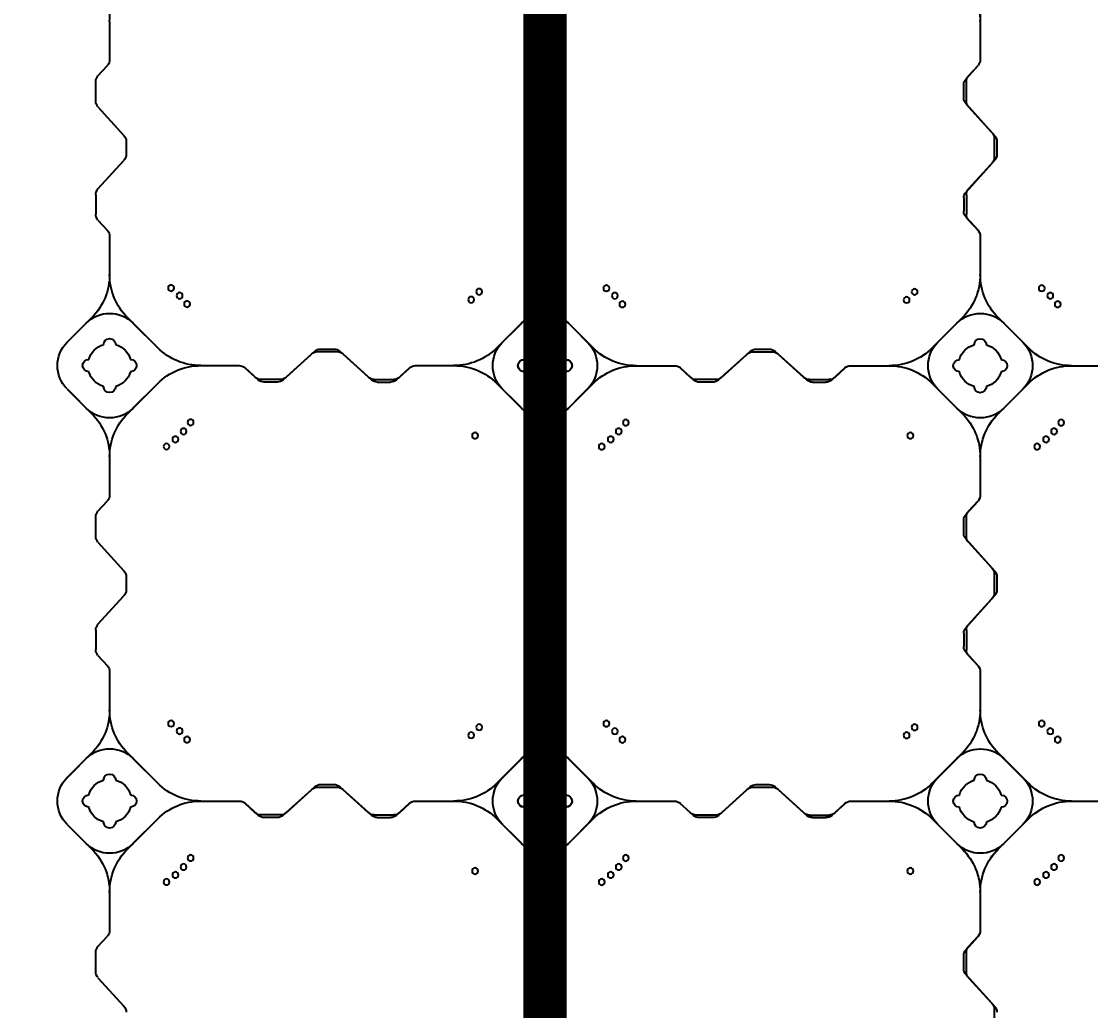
# Model space of a CAD drawing. Header units: millimetres. Extents: x -1612139 to -1260738, y 1141106 to 1536160.
# Drawn here: x -1313620 to -1312392, y 1262571 to 1263707 of the extents above; entities that cross this region are included whole.
import ezdxf

# ---------------------------------------------------------------- set-up
doc = ezdxf.new("R2010")
doc.units = ezdxf.units.MM
doc.header["$LTSCALE"] = 10
doc.layers.get('0').update_dxf_attribs({"linetype": 'CONTINUOUS'})
doc.layers.get('DEFPOINTS').update_dxf_attribs({"linetype": 'CONTINUOUS'})
doc.layers.add('W-FLOAT_BOWL浮筒', color=253, linetype='CONTINUOUS')
doc.styles.add('STANDARD_T3', font='simplex.shx', dxfattribs={"width": 0.7, "bigfont": 'gbcbig.shx'})
doc.dimstyles.new('W&&200', dxfattribs={"dimtxt": 700, "dimasz": 200, "dimexe": 500, "dimexo": 600, "dimgap": 200, "dimtad": 1, "dimdec": 0, "dimzin": 0, "dimdsep": 46, "dimtxsty": 'STANDARD_T3', "dimcen": 0.09, "dimclrd": 1, "dimclre": 1, "dimclrt": 7, "dimazin": 2, "dimtfac": 1, "dimtdec": 0, "dimtix": 1, "dimtmove": 2, "dimatfit": 3, "dimfxl": 100, "dimtolj": 1, "dimtzin": 0, "dimarcsym": 0})

# ---------------------------------------------------------------- blocks, each defined once
blk = doc.blocks.new('蓝色')
at = {"layer": 'W-FLOAT_BOWL浮筒', "color": 5}
for p, q in [((20022.3, -6760.8), (20022.3, -6738.5)), ((20522.3, -6760.8), (20522.3, -6738.5)), ((19992.9, -6796.8), (20022.7, -6764)), ((20492.9, -6796.8), (20522.7, -6764)), ((19989.9, -6800.3), (20019.7, -6767.5)), ((20489.9, -6800.3), (20519.7, -6767.5)), ((19987.3, -6807), (19987.3, -6822.3)), ((19990.3, -6803.5), (19990.3, -6825.8)), ((20487.3, -6807), (20487.3, -6822.3)), ((20490.3, -6803.5), (20490.3, -6825.8)), ((19989.9, -6829), (20003.7, -6844.2)), ((19992.9, -6832.5), (20003.7, -6844.4)), ((20489.9, -6829), (20503.7, -6844.2)), ((20492.9, -6832.5), (20503.7, -6844.4)), ((20006.3, -6894.9), (20006.3, -6850.9)), ((20006.3, -6894.9), (20006.3, -6851.1)), ((20506.3, -6894.9), (20506.3, -6850.9)), ((20506.3, -6894.9), (20506.3, -6851.1)), ((19951.1, -6979.1), (19985.8, -6944.4)), ((19957.5, -6972.8), (19985.8, -6944.5)), ((20061.6, -6979.1), (20026.8, -6944.4)), ((20055.2, -6972.8), (20026.8, -6944.5)), ((20451.1, -6979.1), (20485.8, -6944.4)), ((20457.5, -6972.8), (20485.8, -6944.5)), ((20561.6, -6979.1), (20526.8, -6944.4)), ((20555.2, -6972.8), (20526.8, -6944.5)), ((19979.5, -6950.8), (19951.2, -6979.1)), ((19957.5, -6972.7), (19979.4, -6950.8)), ((20033.2, -6950.8), (20055.2, -6972.7)), ((20033.2, -6950.8), (20061.5, -6979.1)), ((20479.5, -6950.8), (20451.2, -6979.1)), ((20457.5, -6972.7), (20479.4, -6950.8)), ((20533.2, -6950.8), (20555.2, -6972.7)), ((20533.2, -6950.8), (20561.5, -6979.1)), ((20173.5, -6986.2), (20161.6, -6997)), ((20177, -6983.2), (20161.8, -6997)), ((20202.5, -6983.6), (20180.2, -6983.6)), ((20199, -6980.6), (20183.7, -6980.6)), ((20205.7, -6983.2), (20238.5, -7013)), ((20209.2, -6986.2), (20242, -7016)), ((20303.5, -6986.2), (20270.7, -7016)), ((20307, -6983.2), (20274.2, -7013)), ((20310.2, -6983.6), (20332.5, -6983.6)), ((20313.7, -6980.6), (20329, -6980.6)), ((20335.7, -6983.2), (20350.9, -6997)), ((20339.2, -6986.2), (20351.1, -6997)), ((20110.9, -6999.6), (20155.1, -6999.6)), ((20110.9, -6999.6), (20154.9, -6999.6)), ((20357.6, -6999.6), (20401.6, -6999.6)), ((20357.8, -6999.6), (20401.6, -6999.6)), ((20610.9, -6999.6), (20655.1, -6999.6)), ((20610.9, -6999.6), (20654.9, -6999.6)), ((19985.8, -7054.9), (19951.1, -7020.1)), ((19979.5, -7048.4), (19951.2, -7020.1)), ((20026.8, -7054.9), (20061.6, -7020.1)), ((20033.2, -7048.4), (20061.5, -7020.1)), ((20245.2, -7015.6), (20267.5, -7015.6)), ((20248.7, -7018.6), (20264, -7018.6)), ((20485.8, -7054.9), (20451.1, -7020.1)), ((20479.5, -7048.4), (20451.2, -7020.1)), ((20526.8, -7054.9), (20561.6, -7020.1)), ((20533.2, -7048.4), (20561.5, -7020.1)), ((19979.4, -7048.4), (19957.5, -7026.5)), ((19957.5, -7026.5), (19985.8, -7054.8)), ((20055.2, -7026.5), (20026.8, -7054.8)), ((20055.2, -7026.5), (20033.2, -7048.4)), ((20479.4, -7048.4), (20457.5, -7026.5)), ((20457.5, -7026.5), (20485.8, -7054.8)), ((20555.2, -7026.5), (20526.8, -7054.8)), ((20555.2, -7026.5), (20533.2, -7048.4)), ((20006.3, -7148.4), (20006.3, -7104.2)), ((20006.3, -7148.2), (20006.3, -7104.2)), ((20506.3, -7148.4), (20506.3, -7104.2)), ((20506.3, -7148.2), (20506.3, -7104.2)), ((19989.9, -7170.3), (20003.7, -7155.1)), ((19992.9, -7166.8), (20003.7, -7154.9)), ((20489.9, -7170.3), (20503.7, -7155.1)), ((20492.9, -7166.8), (20503.7, -7154.9)), ((19987.3, -7192.3), (19987.3, -7177)), ((19990.3, -7195.8), (19990.3, -7173.5)), ((20487.3, -7192.3), (20487.3, -7177)), ((20490.3, -7195.8), (20490.3, -7173.5)), ((19989.9, -7199), (20019.7, -7231.8)), ((19992.9, -7202.5), (20022.7, -7235.3)), ((20489.9, -7199), (20519.7, -7231.8)), ((20492.9, -7202.5), (20522.7, -7235.3)), ((20022.3, -7260.8), (20022.3, -7238.5)), ((20025.3, -7257.3), (20025.3, -7242)), ((20522.3, -7260.8), (20522.3, -7238.5)), ((20525.3, -7257.3), (20525.3, -7242)), ((19989.9, -7300.3), (20019.7, -7267.5)), ((19992.9, -7296.8), (20022.7, -7264)), ((20489.9, -7300.3), (20519.7, -7267.5)), ((20492.9, -7296.8), (20522.7, -7264)), ((19990.3, -7303.5), (19990.3, -7325.8)), ((20490.3, -7303.5), (20490.3, -7325.8)), ((19987.3, -7307), (19987.3, -7322.3)), ((20487.3, -7307), (20487.3, -7322.3)), ((19989.9, -7329), (20003.7, -7344.2)), ((20489.9, -7329), (20503.7, -7344.2)), ((19992.9, -7332.5), (20003.7, -7344.4)), ((20492.9, -7332.5), (20503.7, -7344.4)), ((20006.3, -7394.9), (20006.3, -7350.9)), ((20006.3, -7394.9), (20006.3, -7351.1)), ((20506.3, -7394.9), (20506.3, -7350.9)), ((20506.3, -7394.9), (20506.3, -7351.1)), ((19951.1, -7479.1), (19985.8, -7444.4)), ((19979.5, -7450.8), (19951.2, -7479.1)), ((19957.5, -7472.8), (19985.8, -7444.5)), ((19957.5, -7472.7), (19979.4, -7450.8)), ((20061.6, -7479.1), (20026.8, -7444.4)), ((20055.2, -7472.8), (20026.8, -7444.5)), ((20033.2, -7450.8), (20055.2, -7472.7)), ((20033.2, -7450.8), (20061.5, -7479.1)), ((20451.1, -7479.1), (20485.8, -7444.4)), ((20479.5, -7450.8), (20451.2, -7479.1)), ((20457.5, -7472.8), (20485.8, -7444.5)), ((20457.5, -7472.7), (20479.4, -7450.8)), ((20561.6, -7479.1), (20526.8, -7444.4)), ((20555.2, -7472.8), (20526.8, -7444.5)), ((20533.2, -7450.8), (20555.2, -7472.7)), ((20533.2, -7450.8), (20561.5, -7479.1)), ((20173.5, -7486.2), (20161.6, -7497)), ((20177, -7483.2), (20161.8, -7497)), ((20202.5, -7483.6), (20180.2, -7483.6)), ((20199, -7480.6), (20183.7, -7480.6)), ((20205.7, -7483.2), (20238.5, -7513)), ((20209.2, -7486.2), (20242, -7516)), ((20303.5, -7486.2), (20270.7, -7516)), ((20307, -7483.2), (20274.2, -7513)), ((20310.2, -7483.6), (20332.5, -7483.6)), ((20313.7, -7480.6), (20329, -7480.6)), ((20335.7, -7483.2), (20350.9, -7497)), ((20339.2, -7486.2), (20351.1, -7497)), ((20110.9, -7499.6), (20155.1, -7499.6)), ((20110.9, -7499.6), (20154.9, -7499.6)), ((20357.6, -7499.6), (20401.6, -7499.6)), ((20357.8, -7499.6), (20401.6, -7499.6)), ((20610.9, -7499.6), (20655.1, -7499.6)), ((20610.9, -7499.6), (20654.9, -7499.6)), ((19985.8, -7554.9), (19951.1, -7520.1)), ((19979.5, -7548.4), (19951.2, -7520.1)), ((19979.4, -7548.4), (19957.5, -7526.5)), ((19957.5, -7526.5), (19985.8, -7554.8)), ((20026.8, -7554.9), (20061.6, -7520.1)), ((20055.2, -7526.5), (20026.8, -7554.8)), ((20033.2, -7548.4), (20061.5, -7520.1)), ((20055.2, -7526.5), (20033.2, -7548.4)), ((20245.2, -7515.6), (20267.5, -7515.6)), ((20248.7, -7518.6), (20264, -7518.6)), ((20485.8, -7554.9), (20451.1, -7520.1)), ((20479.5, -7548.4), (20451.2, -7520.1)), ((20479.4, -7548.4), (20457.5, -7526.5)), ((20457.5, -7526.5), (20485.8, -7554.8)), ((20526.8, -7554.9), (20561.6, -7520.1)), ((20555.2, -7526.5), (20526.8, -7554.8)), ((20533.2, -7548.4), (20561.5, -7520.1)), ((20555.2, -7526.5), (20533.2, -7548.4)), ((20006.3, -7648.4), (20006.3, -7604.2)), ((20006.3, -7648.2), (20006.3, -7604.2)), ((20506.3, -7648.4), (20506.3, -7604.2)), ((20506.3, -7648.2), (20506.3, -7604.2)), ((19989.9, -7670.3), (20003.7, -7655.1)), ((19992.9, -7666.8), (20003.7, -7654.9)), ((20489.9, -7670.3), (20503.7, -7655.1)), ((20492.9, -7666.8), (20503.7, -7654.9)), ((19990.3, -7695.8), (19990.3, -7673.5)), ((20490.3, -7695.8), (20490.3, -7673.5)), ((19987.3, -7692.3), (19987.3, -7677)), ((20487.3, -7692.3), (20487.3, -7677)), ((19989.9, -7699), (20019.7, -7731.8)), ((20489.9, -7699), (20519.7, -7731.8)), ((19992.9, -7702.5), (20022.7, -7735.3)), ((20492.9, -7702.5), (20522.7, -7735.3)), ((20022.3, -7760.8), (20022.3, -7738.5)), ((20025.3, -7757.3), (20025.3, -7742)), ((20522.3, -7760.8), (20522.3, -7738.5)), ((20525.3, -7757.3), (20525.3, -7742)), ((19989.9, -7800.3), (20019.7, -7767.5)), ((19992.9, -7796.8), (20022.7, -7764)), ((20489.9, -7800.3), (20519.7, -7767.5)), ((20492.9, -7796.8), (20522.7, -7764)), ((19987.3, -7807), (19987.3, -7822.3)), ((19990.3, -7803.5), (19990.3, -7825.8)), ((20487.3, -7807), (20487.3, -7822.3)), ((20490.3, -7803.5), (20490.3, -7825.8)), ((19989.9, -7829), (20003.7, -7844.2)), ((19992.9, -7832.5), (20003.7, -7844.4)), ((20489.9, -7829), (20503.7, -7844.2)), ((20492.9, -7832.5), (20503.7, -7844.4)), ((20006.3, -7894.9), (20006.3, -7850.9)), ((20006.3, -7894.9), (20006.3, -7851.1)), ((20506.3, -7894.9), (20506.3, -7850.9)), ((20506.3, -7894.9), (20506.3, -7851.1))]:
    blk.add_line(p, q, dxfattribs=at)
for centre in [(20071.6, -6906.7), (20081.9, -6914.9), (20571.6, -6906.7), (20581.9, -6914.9), (20091.1, -6924.1), (20426, -6919.3), (20591.1, -6924.1), (20099.2, -6934.3), (20599.2, -6934.3), (20095.3, -7070.2), (20421.6, -7075.2), (20595.3, -7070.2), (20076.9, -7088.6), (20086.6, -7079.9), (20430.8, -7084.4), (20576.9, -7088.6), (20586.6, -7079.9), (20071.6, -7406.7), (20571.6, -7406.7), (20081.9, -7414.9), (20426, -7419.3), (20581.9, -7414.9), (20091.1, -7424.1), (20591.1, -7424.1), (20099.2, -7434.3), (20599.2, -7434.3), (20086.6, -7579.9), (20095.3, -7570.2), (20421.6, -7575.2), (20586.6, -7579.9), (20595.3, -7570.2), (20076.9, -7588.6), (20430.8, -7584.4), (20576.9, -7588.6)]:
    blk.add_circle(centre, 3.5, dxfattribs=at)
for centre, radius, start, end in [((20012.3, -6760.8), 10, 317.7263, 0), ((20015.3, -6757.3), 10, 317.7263, 0), ((20512.3, -6760.8), 10, 317.7263, 0), ((20515.3, -6757.3), 10, 317.7263, 0), ((19997.3, -6807), 10, 137.7263, 180), ((20000.3, -6803.5), 10, 137.7263, 180), ((20497.3, -6807), 10, 137.7263, 180), ((20500.3, -6803.5), 10, 137.7263, 180), ((19997.3, -6822.3), 10, 180, 222.2737), ((20000.3, -6825.8), 10, 180, 222.2737), ((20497.3, -6822.3), 10, 180, 222.2737), ((20500.3, -6825.8), 10, 180, 222.2737), ((19996.3, -6850.9), 10, 0, 42.2737), ((19996.3, -6851.1), 10, 0, 42.2737), ((20496.3, -6850.9), 10, 0, 42.2737), ((20496.3, -6851.1), 10, 0, 42.2737), ((19936.3, -6894.9), 70, 315, 0), ((19936.3, -6895), 70, 315, 0), ((20076.3, -6894.9), 70, 180, 225), ((20076.3, -6895), 70, 180, 225), ((20436.3, -6894.9), 70, 315, 0), ((20436.3, -6895), 70, 315, 0), ((20576.3, -6894.9), 70, 180, 225), ((20576.3, -6895), 70, 180, 225), ((20006.3, -6977.7), 38, 45, 135), ((20006.4, -6977.7), 38, 45, 135), ((20506.3, -6977.7), 38, 45, 135), ((20506.4, -6977.7), 38, 45, 135), ((19984.4, -6999.6), 38, 135, 225), ((19984.4, -6999.7), 38, 135, 225), ((20006.3, -6975.6), 7, 0, 180), ((20006.3, -6975.6), 7, 0, 180), ((20006.3, -6975.6), 7, 0, 180), ((20006.3, -6975.6), 7, 0, 180), ((20028.3, -6999.6), 38, 315, 45), ((20028.3, -6999.7), 38, 315, 45), ((20484.4, -6999.6), 38, 135, 225), ((20484.4, -6999.7), 38, 135, 225), ((20506.3, -6975.6), 7, 0, 180), ((20506.3, -6975.6), 7, 0, 180), ((20506.3, -6975.6), 7, 0, 180), ((20506.3, -6975.6), 7, 0, 180), ((20528.3, -6999.6), 38, 315, 45), ((20528.3, -6999.7), 38, 315, 45), ((20006.3, -6999.6), 25, 106.2602, 163.7398), ((20006.3, -6999.6), 25, 106.2602, 163.7398), ((20006.3, -6999.6), 25, 106.2602, 163.7398), ((20006.3, -6999.6), 25, 106.2602, 163.7398), ((20006.3, -6999.6), 25, 16.2602, 73.7398), ((20006.3, -6999.6), 25, 16.2602, 73.7398), ((20006.3, -6999.6), 25, 16.2602, 73.7398), ((20006.3, -6999.6), 25, 16.2602, 73.7398), ((20111, -6929.6), 70, 225, 270), ((20111.1, -6929.6), 70, 225, 270), ((20180.2, -6993.6), 10, 90, 132.2737), ((20183.7, -6990.6), 10, 90, 132.2737), ((20199, -6990.6), 10, 47.7263, 90), ((20202.5, -6993.6), 10, 47.7263, 90), ((20310.2, -6993.6), 10, 90, 132.2737), ((20313.7, -6990.6), 10, 90, 132.2737), ((20329, -6990.6), 10, 47.7263, 90), ((20332.5, -6993.6), 10, 47.7263, 90), ((20401.6, -6929.6), 70, 270, 315), ((20401.7, -6929.6), 70, 270, 315), ((20506.3, -6999.6), 25, 106.2602, 163.7398), ((20506.3, -6999.6), 25, 106.2602, 163.7398), ((20506.3, -6999.6), 25, 106.2602, 163.7398), ((20506.3, -6999.6), 25, 106.2602, 163.7398), ((20506.3, -6999.6), 25, 16.2602, 73.7398), ((20506.3, -6999.6), 25, 16.2602, 73.7398), ((20506.3, -6999.6), 25, 16.2602, 73.7398), ((20506.3, -6999.6), 25, 16.2602, 73.7398), ((20611, -6929.6), 70, 225, 270), ((20611.1, -6929.6), 70, 225, 270), ((19982.3, -6999.6), 7, 90, 270), ((19982.3, -6999.6), 7, 90, 270), ((19982.3, -6999.6), 7, 90, 270), ((19982.3, -6999.6), 7, 90, 270), ((20030.3, -6999.6), 7, 270, 90), ((20030.3, -6999.6), 7, 270, 90), ((20030.3, -6999.6), 7, 270, 90), ((20030.3, -6999.6), 7, 270, 90), ((20154.9, -6989.6), 10, 270, 312.2737), ((20155.1, -6989.6), 10, 270, 312.2737), ((20357.6, -6989.6), 10, 227.7263, 270), ((20357.8, -6989.6), 10, 227.7263, 270), ((20482.3, -6999.6), 7, 90, 270), ((20482.3, -6999.6), 7, 90, 270), ((20482.3, -6999.6), 7, 90, 270), ((20482.3, -6999.6), 7, 90, 270), ((20530.3, -6999.6), 7, 270, 90), ((20530.3, -6999.6), 7, 270, 90), ((20530.3, -6999.6), 7, 270, 90), ((20530.3, -6999.6), 7, 270, 90), ((20006.3, -6999.6), 25, 196.2602, 253.7398), ((20006.3, -6999.6), 25, 196.2602, 253.7398), ((20006.3, -6999.6), 25, 196.2602, 253.7398), ((20006.3, -6999.6), 25, 196.2602, 253.7398), ((20006.3, -6999.6), 25, 286.2602, 343.7398), ((20006.3, -6999.6), 25, 286.2602, 343.7398), ((20006.3, -6999.6), 25, 286.2602, 343.7398), ((20006.3, -6999.6), 25, 286.2602, 343.7398), ((20111, -7069.6), 70, 90, 135), ((20111.1, -7069.6), 70, 90, 135), ((20401.6, -7069.6), 70, 45, 90), ((20401.7, -7069.6), 70, 45, 90), ((20506.3, -6999.6), 25, 196.2602, 253.7398), ((20506.3, -6999.6), 25, 196.2602, 253.7398), ((20506.3, -6999.6), 25, 196.2602, 253.7398), ((20506.3, -6999.6), 25, 196.2602, 253.7398), ((20506.3, -6999.6), 25, 286.2602, 343.7398), ((20506.3, -6999.6), 25, 286.2602, 343.7398), ((20506.3, -6999.6), 25, 286.2602, 343.7398), ((20506.3, -6999.6), 25, 286.2602, 343.7398), ((20611, -7069.6), 70, 90, 135), ((20611.1, -7069.6), 70, 90, 135), ((20006.3, -7023.6), 7, 180, 0), ((20006.3, -7023.6), 7, 180, 0), ((20006.3, -7023.6), 7, 180, 0), ((20006.3, -7023.6), 7, 180, 0), ((20245.2, -7005.6), 10, 227.7263, 270), ((20248.7, -7008.6), 10, 227.7263, 270), ((20264, -7008.6), 10, 270, 312.2737), ((20267.5, -7005.6), 10, 270, 312.2737), ((20506.3, -7023.6), 7, 180, 0), ((20506.3, -7023.6), 7, 180, 0), ((20506.3, -7023.6), 7, 180, 0), ((20506.3, -7023.6), 7, 180, 0), ((20006.3, -7021.6), 38, 225, 315), ((20006.4, -7021.6), 38, 225, 315), ((20506.3, -7021.6), 38, 225, 315), ((20506.4, -7021.6), 38, 225, 315), ((19936.3, -7104.3), 70, 0, 45), ((19936.3, -7104.3), 70, 0, 45), ((20076.3, -7104.3), 70, 135, 180), ((20076.3, -7104.3), 70, 135, 180), ((20436.3, -7104.3), 70, 0, 45), ((20436.3, -7104.3), 70, 0, 45), ((20576.3, -7104.3), 70, 135, 180), ((20576.3, -7104.3), 70, 135, 180), ((19996.3, -7148.2), 10, 317.7263, 0), ((19996.3, -7148.4), 10, 317.7263, 0), ((20496.3, -7148.2), 10, 317.7263, 0), ((20496.3, -7148.4), 10, 317.7263, 0), ((19997.3, -7177), 10, 137.7263, 180), ((20000.3, -7173.5), 10, 137.7263, 180), ((20497.3, -7177), 10, 137.7263, 180), ((20500.3, -7173.5), 10, 137.7263, 180), ((19997.3, -7192.3), 10, 180, 222.2737), ((20000.3, -7195.8), 10, 180, 222.2737), ((20497.3, -7192.3), 10, 180, 222.2737), ((20500.3, -7195.8), 10, 180, 222.2737), ((20012.3, -7238.5), 10, 0, 42.2737), ((20512.3, -7238.5), 10, 0, 42.2737), ((20015.3, -7242), 10, 0, 42.2737), ((20515.3, -7242), 10, 0, 42.2737), ((20015.3, -7257.3), 10, 317.7263, 0), ((20515.3, -7257.3), 10, 317.7263, 0), ((20012.3, -7260.8), 10, 317.7263, 0), ((20512.3, -7260.8), 10, 317.7263, 0), ((19997.3, -7307), 10, 137.7263, 180), ((20000.3, -7303.5), 10, 137.7263, 180), ((20497.3, -7307), 10, 137.7263, 180), ((20500.3, -7303.5), 10, 137.7263, 180), ((19997.3, -7322.3), 10, 180, 222.2737), ((20000.3, -7325.8), 10, 180, 222.2737), ((20497.3, -7322.3), 10, 180, 222.2737), ((20500.3, -7325.8), 10, 180, 222.2737), ((19996.3, -7350.9), 10, 0, 42.2737), ((19996.3, -7351.1), 10, 0, 42.2737), ((20496.3, -7350.9), 10, 0, 42.2737), ((20496.3, -7351.1), 10, 0, 42.2737), ((19936.3, -7394.9), 70, 315, 0), ((19936.3, -7395), 70, 315, 0), ((20076.3, -7394.9), 70, 180, 225), ((20076.3, -7395), 70, 180, 225), ((20436.3, -7394.9), 70, 315, 0), ((20436.3, -7395), 70, 315, 0), ((20576.3, -7394.9), 70, 180, 225), ((20576.3, -7395), 70, 180, 225), ((20006.3, -7477.7), 38, 45, 135), ((20006.4, -7477.7), 38, 45, 135), ((20506.3, -7477.7), 38, 45, 135), ((20506.4, -7477.7), 38, 45, 135), ((19984.4, -7499.6), 38, 135, 225), ((19984.4, -7499.7), 38, 135, 225), ((20006.3, -7499.6), 25, 106.2602, 163.7398), ((20006.3, -7499.6), 25, 106.2602, 163.7398), ((20006.3, -7499.6), 25, 106.2602, 163.7398), ((20006.3, -7499.6), 25, 106.2602, 163.7398), ((20006.3, -7475.6), 7, 0, 180), ((20006.3, -7475.6), 7, 0, 180), ((20006.3, -7475.6), 7, 0, 180), ((20006.3, -7475.6), 7, 0, 180), ((20006.3, -7499.6), 25, 16.2602, 73.7398), ((20006.3, -7499.6), 25, 16.2602, 73.7398), ((20006.3, -7499.6), 25, 16.2602, 73.7398), ((20006.3, -7499.6), 25, 16.2602, 73.7398), ((20028.3, -7499.6), 38, 315, 45), ((20028.3, -7499.7), 38, 315, 45), ((20484.4, -7499.6), 38, 135, 225), ((20484.4, -7499.7), 38, 135, 225), ((20506.3, -7499.6), 25, 106.2602, 163.7398), ((20506.3, -7499.6), 25, 106.2602, 163.7398), ((20506.3, -7499.6), 25, 106.2602, 163.7398), ((20506.3, -7499.6), 25, 106.2602, 163.7398), ((20506.3, -7475.6), 7, 0, 180), ((20506.3, -7475.6), 7, 0, 180), ((20506.3, -7475.6), 7, 0, 180), ((20506.3, -7475.6), 7, 0, 180), ((20506.3, -7499.6), 25, 16.2602, 73.7398), ((20506.3, -7499.6), 25, 16.2602, 73.7398), ((20506.3, -7499.6), 25, 16.2602, 73.7398), ((20506.3, -7499.6), 25, 16.2602, 73.7398), ((20528.3, -7499.6), 38, 315, 45), ((20528.3, -7499.7), 38, 315, 45), ((20111, -7429.6), 70, 225, 270), ((20111.1, -7429.6), 70, 225, 270), ((20180.2, -7493.6), 10, 90, 132.2737), ((20183.7, -7490.6), 10, 90, 132.2737), ((20199, -7490.6), 10, 47.7263, 90), ((20202.5, -7493.6), 10, 47.7263, 90), ((20310.2, -7493.6), 10, 90, 132.2737), ((20313.7, -7490.6), 10, 90, 132.2737), ((20329, -7490.6), 10, 47.7263, 90), ((20332.5, -7493.6), 10, 47.7263, 90), ((20401.6, -7429.6), 70, 270, 315), ((20401.7, -7429.6), 70, 270, 315), ((20611, -7429.6), 70, 225, 270), ((20611.1, -7429.6), 70, 225, 270), ((19982.3, -7499.6), 7, 90, 270), ((19982.3, -7499.6), 7, 90, 270), ((19982.3, -7499.6), 7, 90, 270), ((19982.3, -7499.6), 7, 90, 270), ((20030.3, -7499.6), 7, 270, 90), ((20030.3, -7499.6), 7, 270, 90), ((20030.3, -7499.6), 7, 270, 90), ((20030.3, -7499.6), 7, 270, 90), ((20111, -7569.6), 70, 90, 135), ((20111.1, -7569.6), 70, 90, 135), ((20154.9, -7489.6), 10, 270, 312.2737), ((20155.1, -7489.6), 10, 270, 312.2737), ((20357.6, -7489.6), 10, 227.7263, 270), ((20357.8, -7489.6), 10, 227.7263, 270), ((20401.6, -7569.6), 70, 45, 90), ((20401.7, -7569.6), 70, 45, 90), ((20482.3, -7499.6), 7, 90, 270), ((20482.3, -7499.6), 7, 90, 270), ((20482.3, -7499.6), 7, 90, 270), ((20482.3, -7499.6), 7, 90, 270), ((20530.3, -7499.6), 7, 270, 90), ((20530.3, -7499.6), 7, 270, 90), ((20530.3, -7499.6), 7, 270, 90), ((20530.3, -7499.6), 7, 270, 90), ((20611, -7569.6), 70, 90, 135), ((20611.1, -7569.6), 70, 90, 135), ((20006.3, -7499.6), 25, 196.2602, 253.7398), ((20006.3, -7499.6), 25, 196.2602, 253.7398), ((20006.3, -7499.6), 25, 196.2602, 253.7398), ((20006.3, -7499.6), 25, 196.2602, 253.7398), ((20006.3, -7499.6), 25, 286.2602, 343.7398), ((20006.3, -7499.6), 25, 286.2602, 343.7398), ((20006.3, -7499.6), 25, 286.2602, 343.7398), ((20006.3, -7499.6), 25, 286.2602, 343.7398), ((20245.2, -7505.6), 10, 227.7263, 270), ((20267.5, -7505.6), 10, 270, 312.2737), ((20506.3, -7499.6), 25, 196.2602, 253.7398), ((20506.3, -7499.6), 25, 196.2602, 253.7398), ((20506.3, -7499.6), 25, 196.2602, 253.7398), ((20506.3, -7499.6), 25, 196.2602, 253.7398), ((20506.3, -7499.6), 25, 286.2602, 343.7398), ((20506.3, -7499.6), 25, 286.2602, 343.7398), ((20506.3, -7499.6), 25, 286.2602, 343.7398), ((20506.3, -7499.6), 25, 286.2602, 343.7398), ((20006.3, -7523.6), 7, 180, 0), ((20006.3, -7523.6), 7, 180, 0), ((20006.3, -7523.6), 7, 180, 0), ((20006.3, -7523.6), 7, 180, 0), ((20248.7, -7508.6), 10, 227.7263, 270), ((20264, -7508.6), 10, 270, 312.2737), ((20506.3, -7523.6), 7, 180, 0), ((20506.3, -7523.6), 7, 180, 0), ((20506.3, -7523.6), 7, 180, 0), ((20506.3, -7523.6), 7, 180, 0), ((20006.3, -7521.6), 38, 225, 315), ((20006.4, -7521.6), 38, 225, 315), ((20506.3, -7521.6), 38, 225, 315), ((20506.4, -7521.6), 38, 225, 315), ((19936.3, -7604.3), 70, 0, 45), ((19936.3, -7604.3), 70, 0, 45), ((20076.3, -7604.3), 70, 135, 180), ((20076.3, -7604.3), 70, 135, 180), ((20436.3, -7604.3), 70, 0, 45), ((20436.3, -7604.3), 70, 0, 45), ((20576.3, -7604.3), 70, 135, 180), ((20576.3, -7604.3), 70, 135, 180), ((19996.3, -7648.2), 10, 317.7263, 0), ((19996.3, -7648.4), 10, 317.7263, 0), ((20496.3, -7648.2), 10, 317.7263, 0), ((20496.3, -7648.4), 10, 317.7263, 0), ((19997.3, -7677), 10, 137.7263, 180), ((20000.3, -7673.5), 10, 137.7263, 180), ((20497.3, -7677), 10, 137.7263, 180), ((20500.3, -7673.5), 10, 137.7263, 180), ((19997.3, -7692.3), 10, 180, 222.2737), ((20000.3, -7695.8), 10, 180, 222.2737), ((20497.3, -7692.3), 10, 180, 222.2737), ((20500.3, -7695.8), 10, 180, 222.2737), ((20012.3, -7738.5), 10, 0, 42.2737), ((20015.3, -7742), 10, 0, 42.2737), ((20512.3, -7738.5), 10, 0, 42.2737), ((20515.3, -7742), 10, 0, 42.2737), ((20012.3, -7760.8), 10, 317.7263, 0), ((20015.3, -7757.3), 10, 317.7263, 0), ((20512.3, -7760.8), 10, 317.7263, 0), ((20515.3, -7757.3), 10, 317.7263, 0), ((20000.3, -7803.5), 10, 137.7263, 180), ((20500.3, -7803.5), 10, 137.7263, 180), ((19997.3, -7807), 10, 137.7263, 180), ((20497.3, -7807), 10, 137.7263, 180), ((19997.3, -7822.3), 10, 180, 222.2737), ((20000.3, -7825.8), 10, 180, 222.2737), ((20497.3, -7822.3), 10, 180, 222.2737), ((20500.3, -7825.8), 10, 180, 222.2737), ((19996.3, -7850.9), 10, 0, 42.2737), ((19996.3, -7851.1), 10, 0, 42.2737), ((20496.3, -7850.9), 10, 0, 42.2737), ((20496.3, -7851.1), 10, 0, 42.2737), ((19936.3, -7894.9), 70, 315, 0), ((20076.3, -7894.9), 70, 180, 225), ((20436.3, -7894.9), 70, 315, 0), ((20576.3, -7894.9), 70, 180, 225)]:
    blk.add_arc(centre, radius, start, end, dxfattribs=at)
blk = doc.blocks.new('橙色')
at = {"layer": 'W-FLOAT_BOWL浮筒', "color": 30}
for p, q in [((20516, -6261.1), (20516, -6238.9)), ((19986.6, -6297.1), (20016.4, -6264.4)), ((20483.6, -6300.6), (20513.4, -6267.9)), ((19984, -6303.9), (19984, -6326.1)), ((20481, -6307.4), (20481, -6322.6)), ((19986.6, -6332.9), (19997.4, -6344.7)), ((20483.6, -6329.4), (20497.4, -6344.5)), ((20000, -6395.3), (20000, -6351.5)), ((20500, -6395.3), (20500, -6351.3)), ((19951.2, -6473.2), (19979.5, -6444.8)), ((20055.2, -6479.5), (20020.5, -6444.8)), ((20444.8, -6479.5), (20479.5, -6444.8)), ((20548.8, -6473.2), (20520.5, -6444.8)), ((19951.2, -6473.1), (19973.1, -6451.2)), ((20026.8, -6451.2), (20055.2, -6479.5)), ((20473.2, -6451.2), (20444.8, -6479.5)), ((20526.9, -6451.2), (20548.8, -6473.1)), ((20170.6, -6483.6), (20155.5, -6497.4)), ((20192.6, -6481), (20177.4, -6481)), ((20199.4, -6483.6), (20232.1, -6513.4)), ((20300.6, -6483.6), (20267.9, -6513.4)), ((20307.4, -6481), (20322.6, -6481)), ((20329.4, -6483.6), (20344.5, -6497.4)), ((20167.1, -6486.6), (20155.3, -6497.4)), ((20196.1, -6484), (20173.9, -6484)), ((20202.9, -6486.6), (20235.6, -6516.4)), ((20297.1, -6486.6), (20264.4, -6516.4)), ((20303.9, -6484), (20326.1, -6484)), ((20332.9, -6486.6), (20344.7, -6497.4)), ((20104.6, -6500), (20148.7, -6500)), ((20104.6, -6500), (20148.5, -6500)), ((20351.3, -6500), (20395.3, -6500)), ((20351.5, -6500), (20395.3, -6500)), ((20020.5, -6555.2), (20055.2, -6520.5)), ((20026.8, -6548.8), (20055.2, -6520.5)), ((20238.9, -6516), (20261.1, -6516)), ((20242.4, -6519), (20257.6, -6519)), ((20473.2, -6548.8), (20444.8, -6520.5)), ((20479.5, -6555.2), (20444.8, -6520.5)), ((19951.2, -6526.8), (19979.5, -6555.2)), ((19973.1, -6548.8), (19951.2, -6526.9)), ((20548.8, -6526.8), (20520.5, -6555.2)), ((20548.8, -6526.9), (20526.9, -6548.8)), ((20000, -6648.5), (20000, -6604.6)), ((20500, -6648.7), (20500, -6604.6)), ((19986.6, -6667.1), (19997.4, -6655.3)), ((20483.6, -6670.6), (20497.4, -6655.5)), ((19984, -6696.1), (19984, -6673.9)), ((20481, -6692.6), (20481, -6677.4)), ((19986.6, -6702.9), (20016.4, -6735.6)), ((20483.6, -6699.4), (20513.4, -6732.1)), ((20516, -6761.1), (20516, -6738.9)), ((20019, -6757.6), (20019, -6742.4)), ((19986.6, -6797.1), (20016.4, -6764.4)), ((20483.6, -6800.6), (20513.4, -6767.9)), ((19984, -6803.9), (19984, -6826.1)), ((20481, -6807.4), (20481, -6822.6)), ((19986.6, -6832.9), (19997.4, -6844.7)), ((20483.6, -6829.4), (20497.4, -6844.5)), ((20000, -6895.3), (20000, -6851.5)), ((20500, -6895.3), (20500, -6851.3)), ((19951.2, -6973.2), (19979.5, -6944.8)), ((20055.2, -6979.5), (20020.5, -6944.8)), ((20444.8, -6979.5), (20479.5, -6944.8)), ((20548.8, -6973.2), (20520.5, -6944.8)), ((19951.2, -6973.1), (19973.1, -6951.2)), ((20026.8, -6951.2), (20055.2, -6979.5)), ((20473.2, -6951.2), (20444.8, -6979.5)), ((20526.9, -6951.2), (20548.8, -6973.1)), ((20167.1, -6986.6), (20155.3, -6997.4)), ((20170.6, -6983.6), (20155.5, -6997.4)), ((20196.1, -6984), (20173.9, -6984)), ((20192.6, -6981), (20177.4, -6981)), ((20199.4, -6983.6), (20232.1, -7013.4)), ((20202.9, -6986.6), (20235.6, -7016.4)), ((20297.1, -6986.6), (20264.4, -7016.4)), ((20300.6, -6983.6), (20267.9, -7013.4)), ((20303.9, -6984), (20326.1, -6984)), ((20307.4, -6981), (20322.6, -6981)), ((20329.4, -6983.6), (20344.5, -6997.4)), ((20332.9, -6986.6), (20344.7, -6997.4)), ((20104.6, -7000), (20148.7, -7000)), ((20104.6, -7000), (20148.5, -7000)), ((20351.3, -7000), (20395.3, -7000)), ((20351.5, -7000), (20395.3, -7000)), ((20020.5, -7055.2), (20055.2, -7020.5)), ((20026.8, -7048.8), (20055.2, -7020.5)), ((20238.9, -7016), (20261.1, -7016)), ((20242.4, -7019), (20257.6, -7019)), ((20473.2, -7048.8), (20444.8, -7020.5)), ((20479.5, -7055.2), (20444.8, -7020.5)), ((19951.2, -7026.8), (19979.5, -7055.2)), ((19973.1, -7048.8), (19951.2, -7026.9)), ((20548.8, -7026.8), (20520.5, -7055.2)), ((20548.8, -7026.9), (20526.9, -7048.8)), ((20000, -7148.5), (20000, -7104.6)), ((20500, -7148.7), (20500, -7104.6)), ((19986.6, -7167.1), (19997.4, -7155.3)), ((20483.6, -7170.6), (20497.4, -7155.5)), ((19984, -7196.1), (19984, -7173.9)), ((20481, -7192.6), (20481, -7177.4)), ((19986.6, -7202.9), (20016.4, -7235.6)), ((20483.6, -7199.4), (20513.4, -7232.1)), ((20019, -7257.6), (20019, -7242.4)), ((20516, -7261.1), (20516, -7238.9)), ((19986.6, -7297.1), (20016.4, -7264.4)), ((20483.6, -7300.6), (20513.4, -7267.9)), ((19984, -7303.9), (19984, -7326.1)), ((20481, -7307.4), (20481, -7322.6)), ((20483.6, -7329.4), (20497.4, -7344.5)), ((19986.6, -7332.9), (19997.4, -7344.7)), ((20000, -7395.3), (20000, -7351.5)), ((20500, -7395.3), (20500, -7351.3))]:
    blk.add_line(p, q, dxfattribs=at)
for centre in [(20065.3, -6407.1), (20075.6, -6415.2), (20084.8, -6424.4), (20419.7, -6419.7), (20092.9, -6434.7), (20089, -6570.6), (20080.3, -6580.3), (20415.2, -6575.6), (20424.4, -6584.8), (20070.6, -6589), (20065.3, -6907.1), (20075.6, -6915.2), (20084.8, -6924.4), (20419.7, -6919.7), (20092.9, -6934.7), (20089, -7070.6), (20415.2, -7075.6), (20080.3, -7080.3), (20424.4, -7084.8), (20070.6, -7089)]:
    blk.add_circle(centre, 3.5, dxfattribs=at)
for centre, radius, start, end in [((20009, -6257.6), 10, 317.7263, 0), ((20506, -6261.1), 10, 317.7263, 0), ((19994, -6303.9), 10, 137.7263, 180), ((20491, -6307.4), 10, 137.7263, 180), ((20491, -6322.6), 10, 180, 222.2737), ((19994, -6326.1), 10, 180, 222.2737), ((19990, -6351.5), 10, 0, 42.2737), ((20490, -6351.3), 10, 0, 42.2737), ((19930, -6395.3), 70, 315, 0), ((20070, -6395.3), 70, 180, 225), ((20430, -6395.3), 70, 315, 0), ((20570, -6395.3), 70, 180, 225), ((20000, -6478), 38, 45, 135), ((20500, -6478), 38, 45, 135), ((20000, -6476), 7, 0, 180), ((20000, -6476), 7, 0, 180), ((20500, -6476), 7, 0, 180), ((20500, -6476), 7, 0, 180), ((19978, -6500), 38, 135, 225), ((19978, -6500), 38, 135, 225), ((20000, -6500), 25, 106.2602, 163.7398), ((20000, -6500), 25, 106.2602, 163.7398), ((20000, -6500), 25, 16.2602, 73.7398), ((20000, -6500), 25, 16.2602, 73.7398), ((20104.7, -6430), 70, 225, 270), ((20104.7, -6430), 70, 225, 270), ((20177.4, -6491), 10, 90, 132.2737), ((20192.6, -6491), 10, 47.7263, 90), ((20307.4, -6491), 10, 90, 132.2737), ((20322.6, -6491), 10, 47.7263, 90), ((20395.3, -6430), 70, 270, 315), ((20395.3, -6430), 70, 270, 315), ((20500, -6500), 25, 106.2602, 163.7398), ((20500, -6500), 25, 106.2602, 163.7398), ((20500, -6500), 25, 16.2602, 73.7398), ((20500, -6500), 25, 16.2602, 73.7398), ((20522, -6500), 38, 315, 45), ((20522, -6500), 38, 315, 45), ((19976, -6500), 7, 90, 270), ((19976, -6500), 7, 90, 270), ((20024, -6500), 7, 270, 90), ((20024, -6500), 7, 270, 90), ((20173.9, -6494), 10, 90, 132.2737), ((20196.1, -6494), 10, 47.7263, 90), ((20303.9, -6494), 10, 90, 132.2737), ((20326.1, -6494), 10, 47.7263, 90), ((20476, -6500), 7, 90, 270), ((20476, -6500), 7, 90, 270), ((20524, -6500), 7, 270, 90), ((20524, -6500), 7, 270, 90), ((20000, -6500), 25, 196.2602, 253.7398), ((20000, -6500), 25, 196.2602, 253.7398), ((20000, -6500), 25, 286.2602, 343.7398), ((20000, -6500), 25, 286.2602, 343.7398), ((20104.7, -6570), 70, 90, 135), ((20104.7, -6570), 70, 90, 135), ((20148.5, -6490), 10, 270, 312.2737), ((20148.7, -6490), 10, 270, 312.2737), ((20351.3, -6490), 10, 227.7263, 270), ((20351.5, -6490), 10, 227.7263, 270), ((20395.3, -6570), 70, 45, 90), ((20395.3, -6570), 70, 45, 90), ((20500, -6500), 25, 196.2602, 253.7398), ((20500, -6500), 25, 196.2602, 253.7398), ((20500, -6500), 25, 286.2602, 343.7398), ((20500, -6500), 25, 286.2602, 343.7398), ((20238.9, -6506), 10, 227.7263, 270), ((20242.4, -6509), 10, 227.7263, 270), ((20257.6, -6509), 10, 270, 312.2737), ((20261.1, -6506), 10, 270, 312.2737), ((20000, -6524), 7, 180, 0), ((20000, -6524), 7, 180, 0), ((20500, -6524), 7, 180, 0), ((20500, -6524), 7, 180, 0), ((20000, -6522), 38, 225, 315), ((19930, -6604.7), 70, 0, 45), ((20070, -6604.7), 70, 135, 180), ((20500, -6522), 38, 225, 315), ((20430, -6604.7), 70, 0, 45), ((20570, -6604.7), 70, 135, 180), ((19990, -6648.5), 10, 317.7263, 0), ((20490, -6648.7), 10, 317.7263, 0), ((19994, -6673.9), 10, 137.7263, 180), ((20491, -6677.4), 10, 137.7263, 180), ((19994, -6696.1), 10, 180, 222.2737), ((20491, -6692.6), 10, 180, 222.2737), ((20009, -6742.4), 10, 0, 42.2737), ((20506, -6738.9), 10, 0, 42.2737), ((20009, -6757.6), 10, 317.7263, 0), ((20506, -6761.1), 10, 317.7263, 0), ((19994, -6803.9), 10, 137.7263, 180), ((20491, -6807.4), 10, 137.7263, 180), ((19994, -6826.1), 10, 180, 222.2737), ((20491, -6822.6), 10, 180, 222.2737), ((19990, -6851.5), 10, 0, 42.2737), ((20490, -6851.3), 10, 0, 42.2737), ((19930, -6895.3), 70, 315, 0), ((20070, -6895.3), 70, 180, 225), ((20430, -6895.3), 70, 315, 0), ((20570, -6895.3), 70, 180, 225), ((20000, -6978), 38, 45, 135), ((20500, -6978), 38, 45, 135), ((19978, -7000), 38, 135, 225), ((19978, -7000), 38, 135, 225), ((20000, -6976), 7, 0, 180), ((20000, -6976), 7, 0, 180), ((20500, -6976), 7, 0, 180), ((20500, -6976), 7, 0, 180), ((20522, -7000), 38, 315, 45), ((20522, -7000), 38, 315, 45), ((20000, -7000), 25, 106.2602, 163.7398), ((20000, -7000), 25, 106.2602, 163.7398), ((20000, -7000), 25, 16.2602, 73.7398), ((20000, -7000), 25, 16.2602, 73.7398), ((20104.7, -6930), 70, 225, 270), ((20104.7, -6930), 70, 225, 270), ((20173.9, -6994), 10, 90, 132.2737), ((20177.4, -6991), 10, 90, 132.2737), ((20192.6, -6991), 10, 47.7263, 90), ((20196.1, -6994), 10, 47.7263, 90), ((20303.9, -6994), 10, 90, 132.2737), ((20307.4, -6991), 10, 90, 132.2737), ((20322.6, -6991), 10, 47.7263, 90), ((20326.1, -6994), 10, 47.7263, 90), ((20395.3, -6930), 70, 270, 315), ((20395.3, -6930), 70, 270, 315), ((20500, -7000), 25, 106.2602, 163.7398), ((20500, -7000), 25, 106.2602, 163.7398), ((20500, -7000), 25, 16.2602, 73.7398), ((20500, -7000), 25, 16.2602, 73.7398), ((19976, -7000), 7, 90, 270), ((19976, -7000), 7, 90, 270), ((20024, -7000), 7, 270, 90), ((20024, -7000), 7, 270, 90), ((20148.5, -6990), 10, 270, 312.2737), ((20148.7, -6990), 10, 270, 312.2737), ((20351.3, -6990), 10, 227.7263, 270), ((20351.5, -6990), 10, 227.7263, 270), ((20476, -7000), 7, 90, 270), ((20476, -7000), 7, 90, 270), ((20524, -7000), 7, 270, 90), ((20524, -7000), 7, 270, 90), ((20000, -7000), 25, 196.2602, 253.7398), ((20000, -7000), 25, 196.2602, 253.7398), ((20000, -7000), 25, 286.2602, 343.7398), ((20000, -7000), 25, 286.2602, 343.7398), ((20104.7, -7070), 70, 90, 135), ((20104.7, -7070), 70, 90, 135), ((20395.3, -7070), 70, 45, 90), ((20395.3, -7070), 70, 45, 90), ((20500, -7000), 25, 196.2602, 253.7398), ((20500, -7000), 25, 196.2602, 253.7398), ((20500, -7000), 25, 286.2602, 343.7398), ((20500, -7000), 25, 286.2602, 343.7398), ((20238.9, -7006), 10, 227.7263, 270), ((20242.4, -7009), 10, 227.7263, 270), ((20257.6, -7009), 10, 270, 312.2737), ((20261.1, -7006), 10, 270, 312.2737), ((20000, -7024), 7, 180, 0), ((20000, -7024), 7, 180, 0), ((20500, -7024), 7, 180, 0), ((20500, -7024), 7, 180, 0), ((20000, -7022), 38, 225, 315), ((19930, -7104.7), 70, 0, 45), ((20070, -7104.7), 70, 135, 180), ((20500, -7022), 38, 225, 315), ((20430, -7104.7), 70, 0, 45), ((20570, -7104.7), 70, 135, 180), ((19990, -7148.5), 10, 317.7263, 0), ((20490, -7148.7), 10, 317.7263, 0), ((19994, -7173.9), 10, 137.7263, 180), ((20491, -7177.4), 10, 137.7263, 180), ((20491, -7192.6), 10, 180, 222.2737), ((19994, -7196.1), 10, 180, 222.2737), ((20506, -7238.9), 10, 0, 42.2737), ((20009, -7242.4), 10, 0, 42.2737), ((20009, -7257.6), 10, 317.7263, 0), ((20506, -7261.1), 10, 317.7263, 0), ((19994, -7303.9), 10, 137.7263, 180), ((20491, -7307.4), 10, 137.7263, 180), ((19994, -7326.1), 10, 180, 222.2737), ((20491, -7322.6), 10, 180, 222.2737), ((19990, -7351.5), 10, 0, 42.2737), ((20490, -7351.3), 10, 0, 42.2737), ((20070, -7395.3), 70, 180, 225), ((20430, -7395.3), 70, 315, 0)]:
    blk.add_arc(centre, radius, start, end, dxfattribs=at)
blk = doc.blocks.new('*D183')
at = {"color": 1, "lineweight": -2, "transparency": 16777216}
for p, q in [((-1333518.8, 1271320.9), (-1333518.8, 1271920.9)), ((-1311518.8, 1271320.9), (-1311518.8, 1271920.9)), ((-1333318.8, 1271420.9), (-1311718.8, 1271420.9))]:
    blk.add_line(p, q, dxfattribs=at)
at = {"color": 1, "transparency": 16777216}
for points in [[(-1333318.8, 1271454.3), (-1333318.8, 1271387.6), (-1333518.8, 1271420.9)], [(-1311718.8, 1271454.3), (-1311718.8, 1271387.6), (-1311518.8, 1271420.9)]]:
    blk.add_solid(points, dxfattribs=at)
at = {"layer": 'DEFPOINTS', "color": 0, "transparency": 16777216}
for p in [(-1311518.8, 1271420.9), (-1333518.8, 1256311.5), (-1311518.8, 1253811.5)]:
    blk.add_point(p, dxfattribs=at)
at = {"color": 7, "transparency": 16777216, "insert": (-1321828.2, 1271970.9), "char_height": 700, "attachment_point": 5, "style": 'STANDARD_T3'}
blk.add_mtext('\\A1;22000', dxfattribs=at)

msp = doc.modelspace()

# ---------------------------------------------------------------- linework, layer by layer
at = {"color": 6, "const_width": 50}
msp.add_lwpolyline([(-1333018.8, 1255811.5), (-1324018.8, 1255811.5), (-1324018.8, 1267811.5), (-1323018.8, 1267811.5), (-1323018.8, 1255811.5), (-1313018.8, 1255811.5), (-1313018.8, 1267811.5), (-1312018.8, 1267811.5), (-1312018.8, 1253811.5)], dxfattribs=at)

# ---------------------------------------------------------------- block references
at = {"xscale": -1, "rotation": 180}
for name, p in [('橙色', (-1333518.8, 1256311.5)), ('蓝色', (-1333025.2, 1255811.8))]:
    msp.add_blockref(name, p, dxfattribs=at)

# ---------------------------------------------------------------- dimensions: what is measured, and where the dimension line sits
dim = msp.add_linear_dim(base=(-1311518.8, 1271420.9), p1=(-1333518.8, 1256311.5), p2=(-1311518.8, 1253811.5), dimstyle='W&&200', override={"dimfxlon": 1})
dim.commit()
dim.dimension.update_dxf_attribs({"geometry": '*D183', "text_midpoint": (-1321828.2, 1271970.9), "dimtype": 160})

doc.saveas('drawing.dxf')
